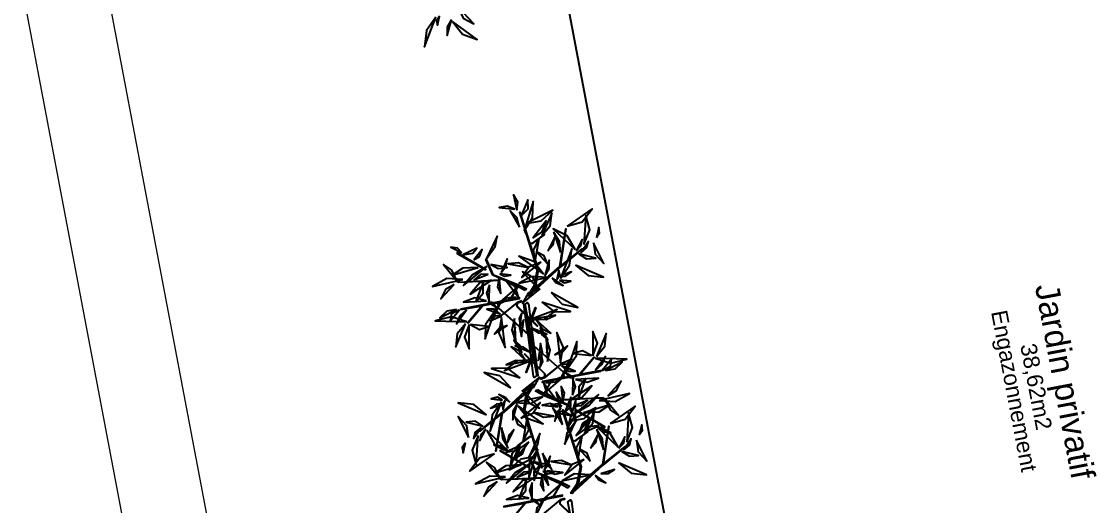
# Model space of a CAD drawing. Header units: centimetres. Extents: x 197412 to 267601, y -375791 to -305433.
# Drawn here: x 204111 to 210810, y -355295 to -352221 of the extents above; entities that cross this region are included whole.
import ezdxf

# ---------------------------------------------------------------- set-up
doc = ezdxf.new("R2010")
doc.units = ezdxf.units.CM
doc.layers.add('3-BAT C-Niveau 0', color=250, linetype='Continuous')
doc.layers.add('prlm-ZCARTOUCHE', color=7, linetype='Continuous', lineweight=13)
doc.styles.add('Helvetica', font='arial.ttf')

# ---------------------------------------------------------------- blocks, each defined once
blk = doc.blocks.new('Groupe-223-1')
at = {"linetype": 'Continuous'}
for points in [[(12429.58, -48019.17, -212.64), (12423.73, -48027.63, -211.07), (12422.42, -48037.96, -212.06), (12422.42, -48037.96, -212.06), (12429.58, -48019.17, -212.64)], [(12429.58, -48019.17, -212.64), (12423.73, -48027.63, -211.07), (12422.42, -48037.96, -212.06), (12422.42, -48037.96, -212.06), (12429.58, -48019.17, -212.64)], [(12431.88, -48018.45, -212.09), (12429.96, -48021.45, -209.87), (12430.59, -48024.14, -207.1), (12430.59, -48024.14, -207.1), (12431.88, -48018.45, -212.09)], [(12431.88, -48018.45, -212.09), (12429.96, -48021.45, -209.87), (12430.59, -48024.14, -207.1), (12430.59, -48024.14, -207.1), (12431.88, -48018.45, -212.09)], [(12443.73, -48012.72, -217.22), (12446.92, -48019.8, -219.34), (12453.63, -48023.34, -221.55), (12453.63, -48023.34, -221.55), (12443.73, -48012.72, -217.22)], [(12439.42, -48020.76, -204.62), (12436.79, -48025.45, -205.07), (12436.72, -48030.75, -204.23), (12436.72, -48030.75, -204.23), (12439.42, -48020.76, -204.62)], [(12440.22, -48021.85, -204.31), (12446.52, -48029.84, -204.16), (12455.85, -48033.19, -202.67), (12455.85, -48033.19, -202.67), (12440.22, -48021.85, -204.31)]]:
    blk.add_polyline3d(points, dxfattribs=at)
blk = doc.blocks.new('Groupe-234-1')
at = {"linetype": 'Continuous', "flags": 128}
for points in [[(12487.76, -48195.75), (12491.93, -48189.38), (12493.93, -48179.09), (12482.71, -48142.99), (12482.88, -48142.79), (12488.92, -48162.24), (12490.63, -48162.52), (12498.44, -48156.83), (12490.54, -48162.68), (12489.03, -48162.53), (12494.46, -48179.05), (12492.79, -48189.45), (12491.41, -48191.67), (12508.11, -48177.23), (12512, -48153.29), (12508.31, -48177.23), (12522.33, -48166.03), (12519.91, -48168.14), (12508.1, -48177.87), (12490.5, -48194.15), (12490.3, -48193.64), (12491.41, -48191.67), (12488.82, -48195.97)], [(12461.19, -48179.3), (12461.19, -48179.11), (12443.1, -48168.59), (12443.14, -48168.85)], [(12444.25, -48187.23), (12444.03, -48187.12), (12470.01, -48185.7), (12469.99, -48186.09)], [(12484.06, -48198.99), (12481.11, -48200), (12469.94, -48209.16), (12470.12, -48209.13), (12481.07, -48200.17), (12480.97, -48202.49), (12493.63, -48214.76), (12493.89, -48214.81), (12481.15, -48202.41), (12481.21, -48200.23), (12484.07, -48199.47)], [(12510.48, -48244.23), (12491.78, -48227.69), (12494.3, -48246.59), (12494.06, -48246.57), (12492, -48231.34), (12486.87, -48244.41), (12486.78, -48244.25), (12491.94, -48230.91), (12486.11, -48201.24), (12487.72, -48199.97), (12488.27, -48200.95), (12491.67, -48227.4), (12510.3, -48244.04)], [(12469.22, -48203.42), (12487.91, -48219.96), (12485.4, -48201.07), (12485.63, -48201.08), (12487.7, -48216.31), (12492.82, -48203.24), (12492.91, -48203.4), (12487.76, -48216.74), (12493.59, -48246.41), (12491.98, -48247.68), (12491.43, -48246.7), (12488.02, -48220.25), (12469.39, -48203.61)], [(12495.63, -48248.66), (12498.58, -48247.66), (12509.75, -48238.49), (12509.58, -48238.53), (12498.62, -48247.48), (12498.73, -48245.17), (12486.07, -48232.89), (12485.8, -48232.84), (12498.54, -48245.24), (12498.49, -48247.42), (12495.62, -48248.19)], [(12491.93, -48251.91), (12487.77, -48258.27), (12485.77, -48268.56), (12496.99, -48304.66), (12496.82, -48304.86), (12490.77, -48285.41), (12489.06, -48285.14), (12481.25, -48290.82), (12489.16, -48284.97), (12490.66, -48285.12), (12485.23, -48268.6), (12486.9, -48258.2), (12488.28, -48255.98), (12471.58, -48270.42), (12467.7, -48294.36), (12471.39, -48270.43), (12457.37, -48281.62), (12459.79, -48279.51), (12471.59, -48269.79), (12489.2, -48253.5), (12489.39, -48254.01), (12488.28, -48255.98), (12490.87, -48251.68)], [(12535.44, -48260.42), (12535.67, -48260.53), (12509.69, -48261.95), (12509.71, -48261.57)], [(12514.95, -48320.97), (12519.12, -48314.6), (12521.12, -48304.32), (12509.9, -48268.22), (12510.07, -48268.01), (12516.11, -48287.46), (12517.82, -48287.74), (12525.63, -48282.05), (12517.73, -48287.9), (12516.22, -48287.75), (12521.65, -48304.27), (12519.98, -48314.67), (12518.6, -48316.89), (12535.3, -48302.45), (12539.19, -48278.51), (12535.5, -48302.45), (12549.52, -48291.25), (12547.1, -48293.36), (12535.29, -48303.09), (12517.69, -48319.37), (12517.49, -48318.86), (12518.6, -48316.89), (12516.01, -48321.2)], [(12518.51, -48268.36), (12518.5, -48268.54), (12536.59, -48279.07), (12536.56, -48278.8)], [(12488.38, -48304.52), (12488.38, -48304.33), (12470.29, -48293.81), (12470.33, -48294.07)], [(12471.44, -48312.46), (12471.22, -48312.34), (12497.2, -48310.92), (12497.18, -48311.31)], [(12511.25, -48324.21), (12508.3, -48325.22), (12497.13, -48334.38), (12497.31, -48334.35), (12508.26, -48325.39), (12508.16, -48327.71), (12520.82, -48339.99), (12521.08, -48340.03), (12508.34, -48327.63), (12508.4, -48325.45), (12511.26, -48324.69)], [(12537.67, -48369.45), (12518.97, -48352.91), (12521.49, -48371.81), (12521.25, -48371.79), (12519.19, -48356.56), (12514.06, -48369.63), (12513.97, -48369.47), (12519.13, -48356.14), (12513.3, -48326.46), (12514.91, -48325.2), (12515.46, -48326.17), (12518.86, -48352.62), (12537.49, -48369.26)]]:
    blk.add_lwpolyline(points, close=True, dxfattribs=at)
for points in [[(12486, -48192.5), (12481.21, -48189.76), (12465.73, -48182.61), (12461.26, -48172.82), (12461.43, -48172.47), (12465.8, -48182.22), (12481.58, -48188.52), (12487.02, -48191.33), (12486.1, -48192.45)], [(12445.48, -48204.41), (12458.96, -48202.05), (12449.84, -48212.87), (12449.98, -48212.82), (12459.27, -48201.84), (12482.54, -48197.49), (12482.66, -48197.04), (12445.49, -48204.19), (12445.38, -48204.43), (12445.45, -48204.41)], [(12534.21, -48243.24), (12520.73, -48245.6), (12529.86, -48234.78), (12529.71, -48234.83), (12520.42, -48245.81), (12497.16, -48250.16), (12497.03, -48250.61), (12534.2, -48243.46), (12534.32, -48243.22), (12534.25, -48243.24)], [(12493.69, -48255.15), (12498.48, -48257.89), (12513.96, -48265.04), (12518.43, -48274.83), (12518.26, -48275.18), (12513.9, -48265.44), (12498.12, -48259.13), (12492.67, -48256.33), (12493.59, -48255.2)], [(12513.19, -48317.72), (12508.4, -48314.98), (12492.92, -48307.83), (12488.45, -48298.04), (12488.62, -48297.69), (12492.99, -48307.44), (12508.77, -48313.74), (12514.21, -48316.55), (12513.29, -48317.67)], [(12472.67, -48329.63), (12486.15, -48327.27), (12477.03, -48338.1), (12477.17, -48338.04), (12486.46, -48327.06), (12509.73, -48322.71), (12509.85, -48322.26), (12472.68, -48329.41), (12472.56, -48329.65), (12472.64, -48329.64)]]:
    blk.add_lwpolyline(points, dxfattribs=at)
at = {"linetype": 'Continuous'}
for points in [[(12480.89, -48141.4, -183.73), (12481.53, -48136.41, -181.29), (12478.71, -48131.72, -179.52), (12478.71, -48131.72, -179.52), (12480.89, -48141.4, -183.73)], [(12479.64, -48140.91, -183.47), (12474.8, -48138.83, -183.7), (12469.68, -48139.85, -184.07), (12469.68, -48139.85, -184.07), (12479.64, -48140.91, -183.47)], [(12479.64, -48140.91, -183.47), (12474.8, -48138.83, -183.7), (12469.68, -48139.85, -184.07), (12469.68, -48139.85, -184.07), (12479.64, -48140.91, -183.47)], [(12483.6, -48145.1, -194.21), (12487.97, -48140.57, -192.81), (12487.83, -48134.82, -190.06), (12487.83, -48134.82, -190.06), (12483.6, -48145.1, -194.21)], [(12483.6, -48145.1, -194.21), (12487.97, -48140.57, -192.81), (12487.83, -48134.82, -190.06), (12487.83, -48134.82, -190.06), (12483.6, -48145.1, -194.21)], [(12485.59, -48154.65, -206.43), (12490.87, -48146.24, -204.4), (12491.14, -48135.99, -204.36), (12491.14, -48135.99, -204.36), (12485.59, -48154.65, -206.43)], [(12485.59, -48154.65, -206.43), (12490.87, -48146.24, -204.4), (12491.14, -48135.99, -204.36), (12491.14, -48135.99, -204.36), (12485.59, -48154.65, -206.43)], [(12482.61, -48152.14, -199.98), (12480.95, -48146.1, -200.36), (12476.57, -48141.79, -199.46), (12476.57, -48141.79, -199.46), (12482.61, -48152.14, -199.98)], [(12486.85, -48149.93, -194.97), (12496.35, -48148.31, -192.57), (12503.65, -48141.51, -191.31), (12503.65, -48141.51, -191.31), (12486.85, -48149.93, -194.97)], [(12496.63, -48157.62, -201.48), (12501.93, -48151.36, -202.35), (12503, -48143.32, -201.76), (12503, -48143.32, -201.76), (12496.63, -48157.62, -201.48)], [(12512.84, -48151.61, -215.07), (12522.36, -48148.88, -213.8), (12528.61, -48140.61, -214.42), (12528.61, -48140.61, -214.42), (12512.84, -48151.61, -215.07)], [(12523.36, -48163.29, -228.35), (12527.04, -48153.99, -229.1), (12524.51, -48144.77, -232.12), (12524.51, -48144.77, -232.12), (12523.36, -48163.29, -228.35)], [(12491.11, -48159.31, -207.16), (12497.03, -48155.13, -205.48), (12499.38, -48148.31, -203.83), (12499.38, -48148.31, -203.83), (12491.11, -48159.31, -207.16)], [(12491.11, -48159.31, -207.16), (12497.03, -48155.13, -205.48), (12499.38, -48148.31, -203.83), (12499.38, -48148.31, -203.83), (12491.11, -48159.31, -207.16)], [(12517.87, -48166.49, -228.97), (12512.86, -48157.77, -227.8), (12503.86, -48153.25, -227.09), (12503.86, -48153.25, -227.09), (12517.87, -48166.49, -228.97)], [(12531.29, -48158.73, -211.21), (12533.36, -48155.77, -209.03), (12532.78, -48152.39, -206.71), (12532.78, -48152.39, -206.71), (12531.29, -48158.73, -211.21)], [(12531.29, -48158.73, -211.21), (12533.36, -48155.77, -209.03), (12532.78, -48152.39, -206.71), (12532.78, -48152.39, -206.71), (12531.29, -48158.73, -211.21)], [(12461.43, -48172.47, -197.23), (12467.1, -48164.6, -194.28), (12468.37, -48157.86, -188.42), (12468.37, -48157.86, -188.42), (12461.43, -48172.47, -197.23)], [(12486.11, -48155.89, -203.84), (12486.34, -48155.79, -203.87), (12485.88, -48154.11, -202.04), (12485.67, -48154.21, -202.02), (12486.11, -48155.89, -203.84)], [(12495.06, -48159.37, -188.89), (12491.19, -48166.87, -185.79), (12492.5, -48173.83, -181.22), (12492.5, -48173.83, -181.22), (12495.06, -48159.37, -188.89)], [(12500.46, -48167.16, -195.33), (12503.84, -48163.55, -195.1), (12504.72, -48158.83, -194.26), (12504.72, -48158.83, -194.26), (12500.46, -48167.16, -195.33)], [(12508.59, -48168.28, -196.26), (12507.87, -48161.41, -195.05), (12504.39, -48155.56, -196.39), (12504.39, -48155.56, -196.39), (12508.59, -48168.28, -196.26)], [(12446.07, -48168.49, -211.6), (12443.26, -48165.6, -211.07), (12439.16, -48165.01, -211.1), (12439.16, -48165.01, -211.1), (12446.07, -48168.49, -211.6)], [(12446.71, -48169.73, -202.5), (12453.11, -48168.7, -200.11), (12455.53, -48165.65, -195.35), (12455.53, -48165.65, -195.35), (12446.71, -48169.73, -202.5)], [(12453.76, -48172.96, -218.46), (12457.22, -48170.81, -216.39), (12458.95, -48166.37, -215.43), (12458.95, -48166.37, -215.43), (12453.76, -48172.96, -218.46)], [(12508.5, -48184.73, -212.64), (12514.35, -48176.28, -211.07), (12515.66, -48165.94, -212.06), (12515.66, -48165.94, -212.06), (12508.5, -48184.73, -212.64)], [(12508.5, -48184.73, -212.64), (12514.35, -48176.28, -211.07), (12515.66, -48165.94, -212.06), (12515.66, -48165.94, -212.06), (12508.5, -48184.73, -212.64)], [(12518.41, -48167.21, -229.3), (12521.49, -48164.02, -228.25), (12522.19, -48160.08, -226.49), (12522.19, -48160.08, -226.49), (12518.41, -48167.21, -229.3)], [(12521.37, -48168.42, -232.75), (12525.11, -48165.36, -233.5), (12526.21, -48161.31, -235.42), (12526.21, -48161.31, -235.42), (12521.37, -48168.42, -232.75)], [(12529.46, -48162.12, -212.86), (12530.53, -48169.39, -209.91), (12535.94, -48175.35, -208.14), (12535.94, -48175.35, -208.14), (12529.46, -48162.12, -212.86)], [(12529.46, -48162.12, -212.86), (12530.53, -48169.39, -209.91), (12535.94, -48175.35, -208.14), (12535.94, -48175.35, -208.14), (12529.46, -48162.12, -212.86)], [(12470.92, -48180.93, -202.12), (12473.95, -48177.1, -201.54), (12474.82, -48172.31, -202.14), (12474.82, -48172.31, -202.14), (12470.92, -48180.93, -202.12)], [(12497.86, -48182.05, -204.31), (12491.56, -48174.07, -204.16), (12482.23, -48170.71, -202.67), (12482.23, -48170.71, -202.67), (12497.86, -48182.05, -204.31)], [(12500.22, -48175.46, -184.69), (12498.3, -48170.39, -183.17), (12493.38, -48167.83, -181.63), (12493.38, -48167.83, -181.63), (12500.22, -48175.46, -184.69)], [(12498.66, -48183.15, -204.62), (12501.28, -48178.46, -205.07), (12501.36, -48173.15, -204.23), (12501.36, -48173.15, -204.23), (12498.66, -48183.15, -204.62)], [(12520.27, -48169.24, -232.48), (12525.08, -48172.3, -232.45), (12530.85, -48171.83, -231.83), (12530.85, -48171.83, -231.83), (12520.27, -48169.24, -232.48)], [(12443.53, -48187.03, -214.21), (12439.57, -48179.36, -211.43), (12434.49, -48175.97, -206.15), (12434.49, -48175.97, -206.15), (12443.53, -48187.03, -214.21)], [(12456.47, -48177.76, -221.24), (12446.66, -48178.26, -218.96), (12439.94, -48182.77, -214.31), (12439.94, -48182.77, -214.31), (12456.47, -48177.76, -221.24)], [(12461.99, -48177.17, -210.1), (12452.91, -48182.5, -209.96), (12447.13, -48189.3, -205.95), (12447.13, -48189.3, -205.95), (12461.99, -48177.17, -210.1)], [(12464.51, -48175.92, -199.77), (12469.08, -48178.48, -197.57), (12474.79, -48177.9, -196.35), (12474.79, -48177.9, -196.35), (12464.51, -48175.92, -199.77)], [(12488.03, -48177.79, -185.42), (12481.94, -48174.93, -185.31), (12475.47, -48175.57, -184.01), (12475.47, -48175.57, -184.01), (12488.03, -48177.79, -185.42)], [(12496.31, -48174.35, -205.3), (12488.67, -48177.5, -204.92), (12484.08, -48184.21, -203.9), (12484.08, -48184.21, -203.9), (12496.31, -48174.35, -205.3)], [(12506.19, -48185.45, -212.09), (12508.12, -48182.45, -209.87), (12507.48, -48179.77, -207.1), (12507.48, -48179.77, -207.1), (12506.19, -48185.45, -212.09)], [(12506.19, -48185.45, -212.09), (12508.12, -48182.45, -209.87), (12507.48, -48179.77, -207.1), (12507.48, -48179.77, -207.1), (12506.19, -48185.45, -212.09)], [(12518.1, -48176.37, -223.66), (12526.13, -48182.93, -222.36), (12535.87, -48184, -219.58), (12535.87, -48184, -219.58), (12518.1, -48176.37, -223.66)], [(12446.62, -48185.4, -223.19), (12436.61, -48184.84, -225.59), (12427.44, -48189.86, -225.79), (12427.44, -48189.86, -225.79), (12446.62, -48185.4, -223.19)], [(12446.62, -48185.4, -223.19), (12436.61, -48184.84, -225.59), (12427.44, -48189.86, -225.79), (12427.44, -48189.86, -225.79), (12446.62, -48185.4, -223.19)], [(12464.79, -48185.9, -233.25), (12457.41, -48187.57, -238.65), (12451.29, -48194.79, -241.93), (12451.29, -48194.79, -241.93), (12464.79, -48185.9, -233.25)], [(12462.83, -48181.97, -207.72), (12457.86, -48182.35, -206.62), (12453.96, -48185.55, -205.86), (12453.96, -48185.55, -205.86), (12462.83, -48181.97, -207.72)], [(12469.75, -48183.55, -198.87), (12468.65, -48190.28, -195.41), (12470.79, -48194.29, -190.33), (12470.79, -48194.29, -190.33), (12469.75, -48183.55, -198.87)], [(12470.21, -48181.84, -202.35), (12473.03, -48183.42, -200.21), (12477.08, -48182.71, -199.09), (12477.08, -48182.71, -199.09), (12470.21, -48181.84, -202.35)], [(12481.88, -48196.59, -200.73), (12479.87, -48189.89, -197.34), (12474.08, -48186.19, -193.77), (12474.08, -48186.19, -193.77), (12481.88, -48196.59, -200.73)], [(12481.88, -48196.59, -200.73), (12479.87, -48189.89, -197.34), (12474.08, -48186.19, -193.77), (12474.08, -48186.19, -193.77), (12481.88, -48196.59, -200.73)], [(12500.18, -48184.18, -176.08), (12490.1, -48183.51, -174.79), (12482.46, -48187.77, -170.69), (12482.46, -48187.77, -170.69), (12500.18, -48184.18, -176.08)], [(12494.35, -48191.18, -217.22), (12491.16, -48184.1, -219.34), (12484.45, -48180.57, -221.55), (12484.45, -48180.57, -221.55), (12494.35, -48191.18, -217.22)], [(12503.3, -48184.37, -171.59), (12505.7, -48187.27, -169.03), (12510.15, -48189.23, -167.96), (12510.15, -48189.23, -167.96), (12503.3, -48184.37, -171.59)], [(12507.01, -48183.48, -172.05), (12511.64, -48183.26, -171.7), (12515.48, -48180.65, -172.02), (12515.48, -48180.65, -172.02), (12507.01, -48183.48, -172.05)], [(12507.01, -48183.48, -172.05), (12511.64, -48183.26, -171.7), (12515.48, -48180.65, -172.02), (12515.48, -48180.65, -172.02), (12507.01, -48183.48, -172.05)], [(12507.85, -48185.79, -213.12), (12511.09, -48187.63, -210.71), (12515.14, -48186.59, -208.62), (12515.14, -48186.59, -208.62), (12507.85, -48185.79, -213.12)], [(12507.85, -48185.79, -213.12), (12511.09, -48187.63, -210.71), (12515.14, -48186.59, -208.62), (12515.14, -48186.59, -208.62), (12507.85, -48185.79, -213.12)], [(12441.18, -48188.51, -215.73), (12435.71, -48191.86, -216.78), (12432.77, -48197.69, -215.22), (12432.77, -48197.69, -215.22), (12441.18, -48188.51, -215.73)], [(12441.18, -48188.51, -215.73), (12435.71, -48191.86, -216.78), (12432.77, -48197.69, -215.22), (12432.77, -48197.69, -215.22), (12441.18, -48188.51, -215.73)], [(12454.78, -48199.73, -189.87), (12459.48, -48194.07, -186.93), (12459.59, -48187.3, -183.27), (12459.59, -48187.3, -183.27), (12454.78, -48199.73, -189.87)], [(12463.52, -48188.9, -229.03), (12461.73, -48194.1, -227.48), (12463.35, -48199.24, -225.66), (12463.35, -48199.24, -225.66), (12463.52, -48188.9, -229.03)], [(12468.41, -48201.18, -178.9), (12477.18, -48197.47, -176.01), (12481.66, -48189.75, -172.29), (12481.66, -48189.75, -172.29), (12468.41, -48201.18, -178.9)], [(12468.41, -48201.18, -178.9), (12477.18, -48197.47, -176.01), (12481.66, -48189.75, -172.29), (12481.66, -48189.75, -172.29), (12468.41, -48201.18, -178.9)], [(12495.57, -48191.43, -210.57), (12488, -48194.02, -206.9), (12484.41, -48200.39, -202.54), (12484.41, -48200.39, -202.54), (12495.57, -48191.43, -210.57)], [(12461.6, -48198.89, -200.41), (12454.21, -48197.11, -200.32), (12447.14, -48199.74, -200.54), (12447.14, -48199.74, -200.54), (12461.6, -48198.89, -200.41)], [(12467.83, -48203.05, -177.75), (12465.25, -48200.02, -175.38), (12462.76, -48199.76, -172.12), (12462.76, -48199.76, -172.12), (12467.83, -48203.05, -177.75)], [(12480.53, -48196.66, -200.44), (12474.12, -48197.37, -199.26), (12468.51, -48200.61, -200.49), (12468.51, -48200.61, -200.49), (12480.53, -48196.66, -200.44)], [(12496.72, -48199.88, -220.85), (12504.65, -48206.03, -221.31), (12514.9, -48205.75, -222.56), (12514.9, -48205.75, -222.56), (12496.72, -48199.88, -220.85)], [(12502.66, -48193.58, -220.09), (12509.53, -48201.17, -220.53), (12519.54, -48203.28, -219.34), (12519.54, -48203.28, -219.34), (12502.66, -48193.58, -220.09)], [(12442.59, -48204.47, -174.84), (12436.46, -48205.61, -175.45), (12432.15, -48209.78, -176.76), (12432.15, -48209.78, -176.76), (12442.59, -48204.47, -174.84)], [(12444.65, -48204.59, -174.58), (12439.57, -48207.24, -172.2), (12438.75, -48211.74, -168.43), (12438.75, -48211.74, -168.43), (12444.65, -48204.59, -174.58)], [(12449.06, -48204.71, -186.97), (12444.76, -48208.56, -187.38), (12442.59, -48213.44, -185.5), (12442.59, -48213.44, -185.5), (12449.06, -48204.71, -186.97)], [(12466.66, -48205.87, -207.25), (12461.04, -48213.93, -205.29), (12460.87, -48223, -201.98), (12460.87, -48223, -201.98), (12466.66, -48205.87, -207.25)], [(12470.51, -48207.46, -215.21), (12466.56, -48204.19, -213.09), (12461.83, -48204.19, -210.46), (12461.83, -48204.19, -210.46), (12470.51, -48207.46, -215.21)], [(12470.33, -48200.85, -207.06), (12466.44, -48204.97, -208.24), (12465.58, -48210.67, -209.24), (12465.58, -48210.67, -209.24), (12470.33, -48200.85, -207.06)], [(12484.15, -48206.5, -197.01), (12482.38, -48210.09, -196.39), (12483.08, -48214.16, -196.61), (12483.08, -48214.16, -196.61), (12484.15, -48206.5, -197.01)], [(12488.37, -48211.26, -225.36), (12498.49, -48210.63, -224.7), (12506.53, -48204.54, -224), (12506.53, -48204.54, -224), (12488.37, -48211.26, -225.36)], [(12449.2, -48212.38, -186.41), (12439.32, -48209.07, -187.61), (12429.22, -48211.64, -186.97), (12429.22, -48211.64, -186.97), (12449.2, -48212.38, -186.41)], [(12448.29, -48213.47, -186.4), (12443.05, -48219.85, -186.75), (12442.21, -48228.06, -187), (12442.21, -48228.06, -187), (12448.29, -48213.47, -186.4)], [(12471.16, -48208.45, -179.83), (12467.12, -48208.69, -178.67), (12464.03, -48211.66, -177.99), (12464.03, -48211.66, -177.99), (12471.16, -48208.45, -179.83)], [(12471.08, -48209.44, -179.52), (12469.42, -48219.42, -178.73), (12473.53, -48228.6, -177.91), (12473.53, -48228.6, -177.91), (12471.08, -48209.44, -179.52)], [(12479.46, -48210.22, -247.3), (12477.63, -48217.58, -244.69), (12480.28, -48225.34, -243.35), (12480.28, -48225.34, -243.35), (12479.46, -48210.22, -247.3)], [(12479.46, -48210.22, -247.3), (12477.63, -48217.58, -244.69), (12480.28, -48225.34, -243.35), (12480.28, -48225.34, -243.35), (12479.46, -48210.22, -247.3)], [(12485.28, -48210.71, -186.16), (12482.63, -48215.85, -185.75), (12483.84, -48221.58, -185.13), (12483.84, -48221.58, -185.13), (12485.28, -48210.71, -186.16)], [(12492.36, -48210.47, -183.78), (12499.4, -48210.75, -183.14), (12505.45, -48208.1, -184.94), (12505.45, -48208.1, -184.94), (12492.36, -48210.47, -183.78)], [(12493.63, -48211.48, -176.88), (12497.36, -48216.89, -176.9), (12502.4, -48219.45, -174.04), (12502.4, -48219.45, -174.04), (12493.63, -48211.48, -176.88)], [(12450.75, -48213.87, -182.25), (12447.77, -48221.95, -178.08), (12450.68, -48229.33, -173.29), (12450.68, -48229.33, -173.29), (12450.75, -48213.87, -182.25)], [(12451.44, -48214.04, -181.99), (12457.18, -48217.04, -181.12), (12463.18, -48215.31, -179.03), (12463.18, -48215.31, -179.03), (12451.44, -48214.04, -181.99)], [(12474.94, -48214.55, -210.84), (12469.61, -48216.5, -209.98), (12466.72, -48220.05, -207.2), (12466.72, -48220.05, -207.2), (12474.94, -48214.55, -210.84)], [(12479.83, -48215.62, -223.21), (12478.74, -48220.72, -222.61), (12480.27, -48225.15, -220.88), (12480.27, -48225.15, -220.88), (12479.83, -48215.62, -223.21)], [(12479.83, -48215.62, -223.21), (12478.74, -48220.72, -222.61), (12480.27, -48225.15, -220.88), (12480.27, -48225.15, -220.88), (12479.83, -48215.62, -223.21)], [(12489.79, -48216.03, -228.81), (12494.52, -48219.35, -229.15), (12499.84, -48220.16, -227.32), (12499.84, -48220.16, -227.32), (12489.79, -48216.03, -228.81)], [(12495.71, -48215.78, -161.32), (12496.8, -48220.6, -161.24), (12500.61, -48223.72, -160.95), (12500.61, -48223.72, -160.95), (12495.71, -48215.78, -161.32)], [(12508.62, -48238.22, -179.52), (12510.28, -48228.23, -178.73), (12506.17, -48219.05, -177.91), (12506.17, -48219.05, -177.91), (12508.62, -48238.22, -179.52)], [(12528.95, -48233.78, -182.25), (12531.92, -48225.7, -178.08), (12529.01, -48218.32, -173.29), (12529.01, -48218.32, -173.29), (12528.95, -48233.78, -182.25)], [(12531.4, -48234.18, -186.4), (12536.65, -48227.8, -186.75), (12537.49, -48219.59, -187), (12537.49, -48219.59, -187), (12531.4, -48234.18, -186.4)], [(12483.98, -48231.87, -161.32), (12482.9, -48227.05, -161.24), (12479.08, -48223.93, -160.95), (12479.08, -48223.93, -160.95), (12483.98, -48231.87, -161.32)], [(12494.42, -48236.94, -186.16), (12497.06, -48231.81, -185.75), (12495.85, -48226.07, -185.13), (12495.85, -48226.07, -185.13), (12494.42, -48236.94, -186.16)], [(12500.24, -48237.43, -247.3), (12502.07, -48230.07, -244.69), (12499.42, -48222.31, -243.35), (12499.42, -48222.31, -243.35), (12500.24, -48237.43, -247.3)], [(12500.24, -48237.43, -247.3), (12502.07, -48230.07, -244.69), (12499.42, -48222.31, -243.35), (12499.42, -48222.31, -243.35), (12500.24, -48237.43, -247.3)], [(12499.86, -48232.03, -223.21), (12500.96, -48226.93, -222.61), (12499.42, -48222.5, -220.88), (12499.42, -48222.5, -220.88), (12499.86, -48232.03, -223.21)], [(12499.86, -48232.03, -223.21), (12500.96, -48226.93, -222.61), (12499.42, -48222.5, -220.88), (12499.42, -48222.5, -220.88), (12499.86, -48232.03, -223.21)], [(12513.03, -48241.78, -207.25), (12518.65, -48233.72, -205.29), (12518.82, -48224.65, -201.98), (12518.82, -48224.65, -201.98), (12513.03, -48241.78, -207.25)], [(12486.06, -48236.18, -176.88), (12482.33, -48230.76, -176.9), (12477.29, -48228.2, -174.04), (12477.29, -48228.2, -174.04), (12486.06, -48236.18, -176.88)], [(12489.91, -48231.62, -228.81), (12485.18, -48228.3, -229.15), (12479.86, -48227.49, -227.32), (12479.86, -48227.49, -227.32), (12489.91, -48231.62, -228.81)], [(12495.55, -48241.15, -197.01), (12497.32, -48237.56, -196.39), (12496.62, -48233.49, -196.61), (12496.62, -48233.49, -196.61), (12495.55, -48241.15, -197.01)], [(12504.75, -48233.1, -210.84), (12510.09, -48231.15, -209.98), (12512.97, -48227.6, -207.2), (12512.97, -48227.6, -207.2), (12504.75, -48233.1, -210.84)], [(12528.25, -48233.61, -181.99), (12522.52, -48230.61, -181.12), (12516.52, -48232.34, -179.03), (12516.52, -48232.34, -179.03), (12528.25, -48233.61, -181.99)], [(12491.32, -48236.4, -225.36), (12481.2, -48237.03, -224.7), (12473.16, -48243.11, -224), (12473.16, -48243.11, -224), (12491.32, -48236.4, -225.36)], [(12487.33, -48237.19, -183.78), (12480.3, -48236.9, -183.14), (12474.24, -48239.55, -184.94), (12474.24, -48239.55, -184.94), (12487.33, -48237.19, -183.78)], [(12508.53, -48239.2, -179.83), (12512.58, -48238.96, -178.67), (12515.67, -48235.99, -177.99), (12515.67, -48235.99, -177.99), (12508.53, -48239.2, -179.83)], [(12509.18, -48240.19, -215.21), (12513.13, -48243.46, -213.09), (12517.86, -48243.46, -210.46), (12517.86, -48243.46, -210.46), (12509.18, -48240.19, -215.21)], [(12509.37, -48246.8, -207.06), (12513.25, -48242.69, -208.24), (12514.11, -48236.98, -209.24), (12514.11, -48236.98, -209.24), (12509.37, -48246.8, -207.06)], [(12530.5, -48235.28, -186.41), (12540.37, -48238.58, -187.61), (12550.47, -48236.01, -186.97), (12550.47, -48236.01, -186.97), (12530.5, -48235.28, -186.41)], [(12530.63, -48242.94, -186.97), (12534.93, -48239.09, -187.38), (12537.1, -48234.21, -185.5), (12537.1, -48234.21, -185.5), (12530.63, -48242.94, -186.97)], [(12535.04, -48243.06, -174.58), (12540.12, -48240.41, -172.2), (12540.94, -48235.91, -168.43), (12540.94, -48235.91, -168.43), (12535.04, -48243.06, -174.58)], [(12537.11, -48243.18, -174.84), (12543.23, -48242.04, -175.45), (12547.55, -48237.87, -176.76), (12547.55, -48237.87, -176.76), (12537.11, -48243.18, -174.84)], [(12477.03, -48254.07, -220.09), (12470.17, -48246.48, -220.53), (12460.15, -48244.37, -219.34), (12460.15, -48244.37, -219.34), (12477.03, -48254.07, -220.09)], [(12482.97, -48247.77, -220.85), (12475.05, -48241.62, -221.31), (12464.79, -48241.9, -222.56), (12464.79, -48241.9, -222.56), (12482.97, -48247.77, -220.85)], [(12511.28, -48246.47, -178.9), (12502.51, -48250.18, -176.01), (12498.03, -48257.9, -172.29), (12498.03, -48257.9, -172.29), (12511.28, -48246.47, -178.9)], [(12511.28, -48246.47, -178.9), (12502.51, -48250.18, -176.01), (12498.03, -48257.9, -172.29), (12498.03, -48257.9, -172.29), (12511.28, -48246.47, -178.9)], [(12499.16, -48250.99, -200.44), (12505.58, -48250.29, -199.26), (12511.19, -48247.04, -200.49), (12511.19, -48247.04, -200.49), (12499.16, -48250.99, -200.44)], [(12511.86, -48244.6, -177.75), (12514.45, -48247.63, -175.38), (12516.93, -48247.89, -172.12), (12516.93, -48247.89, -172.12), (12511.86, -48244.6, -177.75)], [(12484.12, -48256.22, -210.57), (12491.69, -48253.64, -206.9), (12495.28, -48247.26, -202.54), (12495.28, -48247.26, -202.54), (12484.12, -48256.22, -210.57)], [(12497.81, -48251.06, -200.73), (12499.83, -48257.76, -197.34), (12505.61, -48261.46, -193.77), (12505.61, -48261.46, -193.77), (12497.81, -48251.06, -200.73)], [(12497.81, -48251.06, -200.73), (12499.83, -48257.76, -197.34), (12505.61, -48261.46, -193.77), (12505.61, -48261.46, -193.77), (12497.81, -48251.06, -200.73)], [(12509.94, -48264.1, -198.87), (12511.05, -48257.37, -195.41), (12508.91, -48253.37, -190.33), (12508.91, -48253.37, -190.33), (12509.94, -48264.1, -198.87)], [(12514.91, -48261.75, -233.25), (12522.28, -48260.09, -238.65), (12528.4, -48252.87, -241.93), (12528.4, -48252.87, -241.93), (12514.91, -48261.75, -233.25)], [(12516.17, -48258.75, -229.03), (12517.96, -48253.55, -227.48), (12516.34, -48248.41, -225.66), (12516.34, -48248.41, -225.66), (12516.17, -48258.75, -229.03)], [(12518.09, -48248.76, -200.41), (12525.48, -48250.54, -200.32), (12532.55, -48247.91, -200.54), (12532.55, -48247.91, -200.54), (12518.09, -48248.76, -200.41)], [(12524.91, -48247.92, -189.87), (12520.22, -48253.58, -186.93), (12520.1, -48260.35, -183.27), (12520.1, -48260.35, -183.27), (12524.91, -48247.92, -189.87)], [(12538.51, -48259.14, -215.73), (12543.99, -48255.79, -216.78), (12546.92, -48249.96, -215.22), (12546.92, -48249.96, -215.22), (12538.51, -48259.14, -215.73)], [(12538.51, -48259.14, -215.73), (12543.99, -48255.79, -216.78), (12546.92, -48249.96, -215.22), (12546.92, -48249.96, -215.22), (12538.51, -48259.14, -215.73)], [(12471.85, -48261.86, -213.12), (12468.61, -48260.02, -210.71), (12464.55, -48261.06, -208.62), (12464.55, -48261.06, -208.62), (12471.85, -48261.86, -213.12)], [(12471.85, -48261.86, -213.12), (12468.61, -48260.02, -210.71), (12464.55, -48261.06, -208.62), (12464.55, -48261.06, -208.62), (12471.85, -48261.86, -213.12)], [(12476.39, -48263.29, -171.59), (12474, -48260.38, -169.03), (12469.54, -48258.42, -167.96), (12469.54, -48258.42, -167.96), (12476.39, -48263.29, -171.59)], [(12479.52, -48263.47, -176.08), (12489.6, -48264.14, -174.79), (12497.23, -48259.88, -170.69), (12497.23, -48259.88, -170.69), (12479.52, -48263.47, -176.08)], [(12485.35, -48256.47, -217.22), (12488.53, -48263.55, -219.34), (12495.25, -48267.08, -221.55), (12495.25, -48267.08, -221.55), (12485.35, -48256.47, -217.22)], [(12508.08, -48266.62, -183.73), (12508.72, -48261.63, -181.29), (12505.9, -48256.94, -179.52), (12505.9, -48256.94, -179.52), (12508.08, -48266.62, -183.73)], [(12510.79, -48270.33, -194.21), (12515.16, -48265.79, -192.81), (12515.02, -48260.04, -190.06), (12515.02, -48260.04, -190.06), (12510.79, -48270.33, -194.21)], [(12510.79, -48270.33, -194.21), (12515.16, -48265.79, -192.81), (12515.02, -48260.04, -190.06), (12515.02, -48260.04, -190.06), (12510.79, -48270.33, -194.21)], [(12517.7, -48270.49, -210.1), (12526.79, -48265.15, -209.96), (12532.57, -48258.35, -205.95), (12532.57, -48258.35, -205.95), (12517.7, -48270.49, -210.1)], [(12533.08, -48262.25, -223.19), (12543.08, -48262.81, -225.59), (12552.25, -48257.79, -225.79), (12552.25, -48257.79, -225.79), (12533.08, -48262.25, -223.19)], [(12533.08, -48262.25, -223.19), (12543.08, -48262.81, -225.59), (12552.25, -48257.79, -225.79), (12552.25, -48257.79, -225.79), (12533.08, -48262.25, -223.19)], [(12461.59, -48271.28, -223.66), (12453.57, -48264.72, -222.36), (12443.82, -48263.66, -219.58), (12443.82, -48263.66, -219.58), (12461.59, -48271.28, -223.66)], [(12471.2, -48262.92, -212.64), (12465.35, -48271.38, -211.07), (12464.04, -48281.71, -212.06), (12464.04, -48281.71, -212.06), (12471.2, -48262.92, -212.64)], [(12471.2, -48262.92, -212.64), (12465.35, -48271.38, -211.07), (12464.04, -48281.71, -212.06), (12464.04, -48281.71, -212.06), (12471.2, -48262.92, -212.64)], [(12472.69, -48264.17, -172.05), (12468.05, -48264.39, -171.7), (12464.22, -48267.01, -172.02), (12464.22, -48267.01, -172.02), (12472.69, -48264.17, -172.05)], [(12472.69, -48264.17, -172.05), (12468.05, -48264.39, -171.7), (12464.22, -48267.01, -172.02), (12464.22, -48267.01, -172.02), (12472.69, -48264.17, -172.05)], [(12473.5, -48262.2, -212.09), (12471.58, -48265.2, -209.87), (12472.21, -48267.88, -207.1), (12472.21, -48267.88, -207.1), (12473.5, -48262.2, -212.09)], [(12473.5, -48262.2, -212.09), (12471.58, -48265.2, -209.87), (12472.21, -48267.88, -207.1), (12472.21, -48267.88, -207.1), (12473.5, -48262.2, -212.09)], [(12481.03, -48264.5, -204.62), (12478.41, -48269.19, -205.07), (12478.33, -48274.5, -204.23), (12478.33, -48274.5, -204.23), (12481.03, -48264.5, -204.62)], [(12481.83, -48265.6, -204.31), (12488.13, -48273.59, -204.16), (12497.47, -48276.94, -202.67), (12497.47, -48276.94, -202.67), (12481.83, -48265.6, -204.31)], [(12483.38, -48273.3, -205.3), (12491.02, -48270.16, -204.92), (12495.61, -48263.44, -203.9), (12495.61, -48263.44, -203.9), (12483.38, -48273.3, -205.3)], [(12506.83, -48266.13, -183.47), (12501.99, -48264.05, -183.7), (12496.87, -48265.07, -184.07), (12496.87, -48265.07, -184.07), (12506.83, -48266.13, -183.47)], [(12506.83, -48266.13, -183.47), (12501.99, -48264.05, -183.7), (12496.87, -48265.07, -184.07), (12496.87, -48265.07, -184.07), (12506.83, -48266.13, -183.47)], [(12509.48, -48265.82, -202.35), (12506.66, -48264.23, -200.21), (12502.62, -48264.94, -199.09), (12502.62, -48264.94, -199.09), (12509.48, -48265.82, -202.35)], [(12509.8, -48277.36, -199.98), (12508.14, -48271.32, -200.36), (12503.76, -48267.01, -199.46), (12503.76, -48267.01, -199.46), (12509.8, -48277.36, -199.98)], [(12508.78, -48266.72, -202.12), (12505.74, -48270.55, -201.54), (12504.88, -48275.34, -202.14), (12504.88, -48275.34, -202.14), (12508.78, -48266.72, -202.12)], [(12512.78, -48279.87, -206.43), (12518.06, -48271.46, -204.4), (12518.33, -48261.21, -204.36), (12518.33, -48261.21, -204.36), (12512.78, -48279.87, -206.43)], [(12512.78, -48279.87, -206.43), (12518.06, -48271.46, -204.4), (12518.33, -48261.21, -204.36), (12518.33, -48261.21, -204.36), (12512.78, -48279.87, -206.43)], [(12514.04, -48275.16, -194.97), (12523.54, -48273.53, -192.57), (12530.84, -48266.73, -191.31), (12530.84, -48266.73, -191.31), (12514.04, -48275.16, -194.97)], [(12516.87, -48265.68, -207.72), (12521.83, -48265.3, -206.62), (12525.73, -48262.1, -205.86), (12525.73, -48262.1, -205.86), (12516.87, -48265.68, -207.72)], [(12523.22, -48269.89, -221.24), (12533.03, -48269.39, -218.96), (12539.75, -48264.89, -214.31), (12539.75, -48264.89, -214.31), (12523.22, -48269.89, -221.24)], [(12536.16, -48260.62, -214.21), (12540.13, -48268.29, -211.43), (12545.21, -48271.68, -206.15), (12545.21, -48271.68, -206.15), (12536.16, -48260.62, -214.21)], [(12540.03, -48276.83, -215.07), (12549.55, -48274.1, -213.8), (12555.8, -48265.83, -214.42), (12555.8, -48265.83, -214.42), (12540.03, -48276.83, -215.07)], [(12450.23, -48285.53, -212.86), (12449.17, -48278.26, -209.91), (12443.76, -48272.3, -208.14), (12443.76, -48272.3, -208.14), (12450.23, -48285.53, -212.86)], [(12450.23, -48285.53, -212.86), (12449.17, -48278.26, -209.91), (12443.76, -48272.3, -208.14), (12443.76, -48272.3, -208.14), (12450.23, -48285.53, -212.86)], [(12479.48, -48272.2, -184.69), (12481.39, -48277.26, -183.17), (12486.31, -48279.82, -181.63), (12486.31, -48279.82, -181.63), (12479.48, -48272.2, -184.69)], [(12484.63, -48288.28, -188.89), (12488.5, -48280.78, -185.79), (12487.19, -48273.82, -181.22), (12487.19, -48273.82, -181.22), (12484.63, -48288.28, -188.89)], [(12491.66, -48269.86, -185.42), (12497.76, -48272.72, -185.31), (12504.23, -48272.08, -184.01), (12504.23, -48272.08, -184.01), (12491.66, -48269.86, -185.42)], [(12515.18, -48271.73, -199.77), (12510.62, -48269.17, -197.57), (12504.9, -48269.75, -196.35), (12504.9, -48269.75, -196.35), (12515.18, -48271.73, -199.77)], [(12518.3, -48284.53, -207.16), (12524.22, -48280.35, -205.48), (12526.57, -48273.53, -203.83), (12526.57, -48273.53, -203.83), (12518.3, -48284.53, -207.16)], [(12518.3, -48284.53, -207.16), (12524.22, -48280.35, -205.48), (12526.57, -48273.53, -203.83), (12526.57, -48273.53, -203.83), (12518.3, -48284.53, -207.16)], [(12523.82, -48282.84, -201.48), (12529.12, -48276.59, -202.35), (12530.19, -48268.54, -201.76), (12530.19, -48268.54, -201.76), (12523.82, -48282.84, -201.48)], [(12550.55, -48288.51, -228.35), (12554.23, -48279.21, -229.1), (12551.7, -48269.99, -232.12), (12551.7, -48269.99, -232.12), (12550.55, -48288.51, -228.35)], [(12459.42, -48278.41, -232.48), (12454.62, -48275.35, -232.45), (12448.85, -48275.82, -231.83), (12448.85, -48275.82, -231.83), (12459.42, -48278.41, -232.48)], [(12458.32, -48279.23, -232.75), (12454.58, -48282.29, -233.5), (12453.48, -48286.35, -235.42), (12453.48, -48286.35, -235.42), (12458.32, -48279.23, -232.75)], [(12461.29, -48280.44, -229.3), (12458.2, -48283.63, -228.25), (12457.5, -48287.57, -226.49), (12457.5, -48287.57, -226.49), (12461.29, -48280.44, -229.3)], [(12471.1, -48279.38, -196.26), (12471.82, -48286.24, -195.05), (12475.3, -48292.1, -196.39), (12475.3, -48292.1, -196.39), (12471.1, -48279.38, -196.26)], [(12479.24, -48280.5, -195.33), (12475.85, -48284.1, -195.1), (12474.97, -48288.83, -194.26), (12474.97, -48288.83, -194.26), (12479.24, -48280.5, -195.33)], [(12518.26, -48275.18, -197.23), (12512.59, -48283.06, -194.28), (12511.32, -48289.8, -188.42), (12511.32, -48289.8, -188.42), (12518.26, -48275.18, -197.23)], [(12513.3, -48281.11, -203.84), (12513.53, -48281.01, -203.87), (12513.07, -48279.33, -202.04), (12512.86, -48279.43, -202.02), (12513.3, -48281.11, -203.84)], [(12525.93, -48274.69, -218.46), (12522.48, -48276.84, -216.39), (12520.75, -48281.28, -215.43), (12520.75, -48281.28, -215.43), (12525.93, -48274.69, -218.46)], [(12532.98, -48277.93, -202.5), (12526.58, -48278.95, -200.11), (12524.16, -48282, -195.35), (12524.16, -48282, -195.35), (12532.98, -48277.93, -202.5)], [(12545.06, -48291.71, -228.97), (12540.05, -48282.99, -227.8), (12531.05, -48278.47, -227.09), (12531.05, -48278.47, -227.09), (12545.06, -48291.71, -228.97)], [(12533.62, -48279.17, -211.6), (12536.43, -48282.05, -211.07), (12540.53, -48282.64, -211.1), (12540.53, -48282.64, -211.1), (12533.62, -48279.17, -211.6)], [(12558.48, -48283.95, -211.21), (12560.55, -48281, -209.03), (12559.97, -48277.61, -206.71), (12559.97, -48277.61, -206.71), (12558.48, -48283.95, -211.21)], [(12558.48, -48283.95, -211.21), (12560.55, -48281, -209.03), (12559.97, -48277.61, -206.71), (12559.97, -48277.61, -206.71), (12558.48, -48283.95, -211.21)], [(12456.33, -48284.36, -228.35), (12452.66, -48293.66, -229.1), (12455.19, -48302.88, -232.12), (12455.19, -48302.88, -232.12), (12456.33, -48284.36, -228.35)], [(12461.83, -48281.16, -228.97), (12466.83, -48289.88, -227.8), (12475.84, -48294.4, -227.09), (12475.84, -48294.4, -227.09), (12461.83, -48281.16, -228.97)], [(12488.62, -48297.69, -197.23), (12494.29, -48289.82, -194.28), (12495.56, -48283.08, -188.42), (12495.56, -48283.08, -188.42), (12488.62, -48297.69, -197.23)], [(12522.25, -48284.59, -188.89), (12518.38, -48292.09, -185.79), (12519.69, -48299.05, -181.22), (12519.69, -48299.05, -181.22), (12522.25, -48284.59, -188.89)], [(12527.65, -48292.38, -195.33), (12531.03, -48288.77, -195.1), (12531.91, -48284.05, -194.26), (12531.91, -48284.05, -194.26), (12527.65, -48292.38, -195.33)], [(12535.78, -48293.5, -196.26), (12535.06, -48286.63, -195.05), (12531.58, -48280.78, -196.39), (12531.58, -48280.78, -196.39), (12535.78, -48293.5, -196.26)], [(12545.6, -48292.43, -229.3), (12548.68, -48289.24, -228.25), (12549.38, -48285.3, -226.49), (12549.38, -48285.3, -226.49), (12545.6, -48292.43, -229.3)], [(12548.56, -48293.64, -232.75), (12552.3, -48290.58, -233.5), (12553.4, -48286.53, -235.42), (12553.4, -48286.53, -235.42), (12548.56, -48293.64, -232.75)], [(12448.4, -48288.93, -211.21), (12446.34, -48291.88, -209.03), (12446.92, -48295.26, -206.71), (12446.92, -48295.26, -206.71), (12448.4, -48288.93, -211.21)], [(12448.4, -48288.93, -211.21), (12446.34, -48291.88, -209.03), (12446.92, -48295.26, -206.71), (12446.92, -48295.26, -206.71), (12448.4, -48288.93, -211.21)], [(12473.26, -48293.71, -211.6), (12470.45, -48290.82, -211.07), (12466.35, -48290.24, -211.1), (12466.35, -48290.24, -211.1), (12473.26, -48293.71, -211.6)], [(12473.9, -48294.95, -202.5), (12480.3, -48293.92, -200.11), (12482.72, -48290.87, -195.35), (12482.72, -48290.87, -195.35), (12473.9, -48294.95, -202.5)], [(12483.06, -48290.03, -201.48), (12477.77, -48296.29, -202.35), (12476.69, -48304.33, -201.76), (12476.69, -48304.33, -201.76), (12483.06, -48290.03, -201.48)], [(12488.59, -48288.35, -207.16), (12482.66, -48292.52, -205.48), (12480.32, -48299.34, -203.83), (12480.32, -48299.34, -203.83), (12488.59, -48288.35, -207.16)], [(12488.59, -48288.35, -207.16), (12482.66, -48292.52, -205.48), (12480.32, -48299.34, -203.83), (12480.32, -48299.34, -203.83), (12488.59, -48288.35, -207.16)], [(12480.95, -48298.18, -218.46), (12484.41, -48296.03, -216.39), (12486.14, -48291.59, -215.43), (12486.14, -48291.59, -215.43), (12480.95, -48298.18, -218.46)], [(12494.1, -48293.01, -206.43), (12488.82, -48301.41, -204.4), (12488.56, -48311.66, -204.36), (12488.56, -48311.66, -204.36), (12494.1, -48293.01, -206.43)], [(12494.1, -48293.01, -206.43), (12488.82, -48301.41, -204.4), (12488.56, -48311.66, -204.36), (12488.56, -48311.66, -204.36), (12494.1, -48293.01, -206.43)], [(12493.59, -48291.76, -203.84), (12493.36, -48291.87, -203.87), (12493.81, -48293.54, -202.04), (12494.02, -48293.45, -202.02), (12493.59, -48291.76, -203.84)], [(12527.41, -48300.68, -184.69), (12525.49, -48295.61, -183.17), (12520.57, -48293.05, -181.63), (12520.57, -48293.05, -181.63), (12527.41, -48300.68, -184.69)], [(12556.65, -48287.34, -212.86), (12557.72, -48294.61, -209.91), (12563.13, -48300.57, -208.14), (12563.13, -48300.57, -208.14), (12556.65, -48287.34, -212.86)], [(12556.65, -48287.34, -212.86), (12557.72, -48294.61, -209.91), (12563.13, -48300.57, -208.14), (12563.13, -48300.57, -208.14), (12556.65, -48287.34, -212.86)], [(12466.85, -48296.04, -215.07), (12457.33, -48298.77, -213.8), (12451.09, -48307.04, -214.42), (12451.09, -48307.04, -214.42), (12466.85, -48296.04, -215.07)], [(12492.84, -48297.72, -194.97), (12483.34, -48299.34, -192.57), (12476.04, -48306.14, -191.31), (12476.04, -48306.14, -191.31), (12492.84, -48297.72, -194.97)], [(12497.08, -48295.52, -199.98), (12498.75, -48301.55, -200.36), (12503.13, -48305.86, -199.46), (12503.13, -48305.86, -199.46), (12497.08, -48295.52, -199.98)], [(12498.11, -48306.16, -202.12), (12501.14, -48302.32, -201.54), (12502.01, -48297.53, -202.14), (12502.01, -48297.53, -202.14), (12498.11, -48306.16, -202.12)], [(12515.22, -48303.01, -185.42), (12509.13, -48300.15, -185.31), (12502.66, -48300.79, -184.01), (12502.66, -48300.79, -184.01), (12515.22, -48303.01, -185.42)], [(12523.5, -48299.57, -205.3), (12515.86, -48302.72, -204.92), (12511.27, -48309.43, -203.9), (12511.27, -48309.43, -203.9), (12523.5, -48299.57, -205.3)], [(12547.46, -48294.46, -232.48), (12552.27, -48297.52, -232.45), (12558.04, -48297.06, -231.83), (12558.04, -48297.06, -231.83), (12547.46, -48294.46, -232.48)], [(12470.72, -48312.25, -214.21), (12466.76, -48304.58, -211.43), (12461.68, -48301.19, -206.15), (12461.68, -48301.19, -206.15), (12470.72, -48312.25, -214.21)], [(12483.66, -48302.98, -221.24), (12473.85, -48303.49, -218.96), (12467.13, -48307.99, -214.31), (12467.13, -48307.99, -214.31), (12483.66, -48302.98, -221.24)], [(12489.18, -48302.39, -210.1), (12480.1, -48307.72, -209.96), (12474.32, -48314.52, -205.95), (12474.32, -48314.52, -205.95), (12489.18, -48302.39, -210.1)], [(12490.02, -48307.19, -207.72), (12485.05, -48307.57, -206.62), (12481.15, -48310.77, -205.86), (12481.15, -48310.77, -205.86), (12490.02, -48307.19, -207.72)], [(12491.7, -48301.14, -199.77), (12496.27, -48303.7, -197.57), (12501.98, -48303.12, -196.35), (12501.98, -48303.12, -196.35), (12491.7, -48301.14, -199.77)], [(12496.1, -48302.55, -194.21), (12491.72, -48307.08, -192.81), (12491.87, -48312.84, -190.06), (12491.87, -48312.84, -190.06), (12496.1, -48302.55, -194.21)], [(12496.1, -48302.55, -194.21), (12491.72, -48307.08, -192.81), (12491.87, -48312.84, -190.06), (12491.87, -48312.84, -190.06), (12496.1, -48302.55, -194.21)], [(12497.4, -48307.06, -202.35), (12500.22, -48308.64, -200.21), (12504.27, -48307.93, -199.09), (12504.27, -48307.93, -199.09), (12497.4, -48307.06, -202.35)], [(12498.8, -48306.25, -183.73), (12498.16, -48311.25, -181.29), (12500.99, -48315.93, -179.52), (12500.99, -48315.93, -179.52), (12498.8, -48306.25, -183.73)], [(12500.05, -48306.74, -183.47), (12504.89, -48308.82, -183.7), (12510.01, -48307.8, -184.07), (12510.01, -48307.8, -184.07), (12500.05, -48306.74, -183.47)], [(12500.05, -48306.74, -183.47), (12504.89, -48308.82, -183.7), (12510.01, -48307.8, -184.07), (12510.01, -48307.8, -184.07), (12500.05, -48306.74, -183.47)], [(12534.2, -48308.7, -172.05), (12538.83, -48308.48, -171.7), (12542.67, -48305.87, -172.02), (12542.67, -48305.87, -172.02), (12534.2, -48308.7, -172.05)], [(12534.2, -48308.7, -172.05), (12538.83, -48308.48, -171.7), (12542.67, -48305.87, -172.02), (12542.67, -48305.87, -172.02), (12534.2, -48308.7, -172.05)], [(12545.29, -48301.6, -223.66), (12553.32, -48308.15, -222.36), (12563.06, -48309.22, -219.58), (12563.06, -48309.22, -219.58), (12545.29, -48301.6, -223.66)], [(12473.81, -48310.62, -223.19), (12463.8, -48310.06, -225.59), (12454.63, -48315.08, -225.79), (12454.63, -48315.08, -225.79), (12473.81, -48310.62, -223.19)], [(12473.81, -48310.62, -223.19), (12463.8, -48310.06, -225.59), (12454.63, -48315.08, -225.79), (12454.63, -48315.08, -225.79), (12473.81, -48310.62, -223.19)], [(12468.37, -48313.73, -215.73), (12462.9, -48317.09, -216.78), (12459.96, -48322.91, -215.22), (12459.96, -48322.91, -215.22), (12468.37, -48313.73, -215.73)], [(12468.37, -48313.73, -215.73), (12462.9, -48317.09, -216.78), (12459.96, -48322.91, -215.22), (12459.96, -48322.91, -215.22), (12468.37, -48313.73, -215.73)], [(12491.98, -48311.12, -233.25), (12484.6, -48312.79, -238.65), (12478.48, -48320.01, -241.93), (12478.48, -48320.01, -241.93), (12491.98, -48311.12, -233.25)], [(12481.97, -48324.95, -189.87), (12486.67, -48319.29, -186.93), (12486.78, -48312.52, -183.27), (12486.78, -48312.52, -183.27), (12481.97, -48324.95, -189.87)], [(12490.71, -48314.13, -229.03), (12488.92, -48319.32, -227.48), (12490.54, -48324.46, -225.66), (12490.54, -48324.46, -225.66), (12490.71, -48314.13, -229.03)], [(12496.94, -48308.77, -198.87), (12495.84, -48315.5, -195.41), (12497.98, -48319.51, -190.33), (12497.98, -48319.51, -190.33), (12496.94, -48308.77, -198.87)], [(12527.37, -48309.4, -176.08), (12517.29, -48308.73, -174.79), (12509.65, -48313, -170.69), (12509.65, -48313, -170.69), (12527.37, -48309.4, -176.08)], [(12530.49, -48309.59, -171.59), (12532.89, -48312.5, -169.03), (12537.34, -48314.45, -167.96), (12537.34, -48314.45, -167.96), (12530.49, -48309.59, -171.59)], [(12495.6, -48326.4, -178.9), (12504.37, -48322.69, -176.01), (12508.85, -48314.97, -172.29), (12508.85, -48314.97, -172.29), (12495.6, -48326.4, -178.9)], [(12495.6, -48326.4, -178.9), (12504.37, -48322.69, -176.01), (12508.85, -48314.97, -172.29), (12508.85, -48314.97, -172.29), (12495.6, -48326.4, -178.9)], [(12488.79, -48324.11, -200.41), (12481.4, -48322.33, -200.32), (12474.33, -48324.96, -200.54), (12474.33, -48324.96, -200.54), (12488.79, -48324.11, -200.41)], [(12495.02, -48328.28, -177.75), (12492.44, -48325.24, -175.38), (12489.95, -48324.98, -172.12), (12489.95, -48324.98, -172.12), (12495.02, -48328.28, -177.75)], [(12497.52, -48326.07, -207.06), (12493.63, -48330.19, -208.24), (12492.77, -48335.89, -209.24), (12492.77, -48335.89, -209.24), (12497.52, -48326.07, -207.06)]]:
    blk.add_polyline3d(points, dxfattribs=at)
blk = doc.blocks.new('Groupe-242-1')
for name in ['Groupe-223-1', 'Groupe-234-1']:
    blk.add_blockref(name, (0, 0))

msp = doc.modelspace()

# ---------------------------------------------------------------- linework, layer by layer
at = {"layer": '3-BAT C-Niveau 0', "flags": 128}
msp.add_lwpolyline([(209408.6, -361815.5), (213340, -361071), (213157.5, -360106.9), (213156.8, -360107.1), (213131.7, -359974.5), (210676.7, -360439.4), (209932.4, -356509.2), (212388.1, -356044.2), (211246.4, -350015.8), (207316.4, -350760)], close=True, dxfattribs=at)
at = {"layer": 'prlm-ZCARTOUCHE'}
for points in [[(197412, -316602.8), (256392.2, -305433.2), (267601.2, -364621.4), (208621, -375790.9)], [(198028.7, -317022.7), (255971.8, -306049.5), (266984.6, -364201.5), (209041.4, -375174.7)]]:
    msp.add_lwpolyline(points, close=True, dxfattribs=at)

# ---------------------------------------------------------------- block references
at = {"layer": '3-BAT C-Niveau 0', "xscale": 10, "yscale": 10, "zscale": 10}
msp.add_blockref('Groupe-242-1', (82441.7, 127994.6), dxfattribs=at)

# ---------------------------------------------------------------- texts
at = {"layer": '3-BAT C-Niveau 0', "insert": (210797.5, -354490.9), "char_height": 151.309, "attachment_point": 2, "rotation": 280.72359, "line_spacing_factor": 0.834288, "style": 'Helvetica'}
msp.add_mtext('Jardin privatif\\P{\\H0.6752x;38,62m2}\\P{\\H0.6752x;Engazonnement\\P}\\P', dxfattribs=at)

doc.saveas('drawing.dxf')
